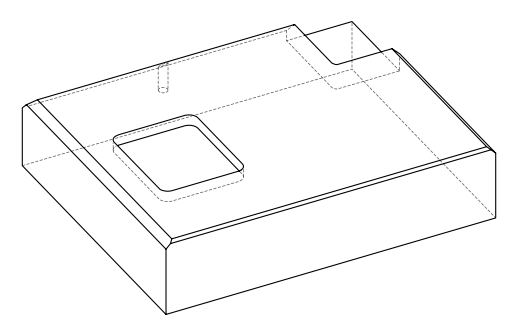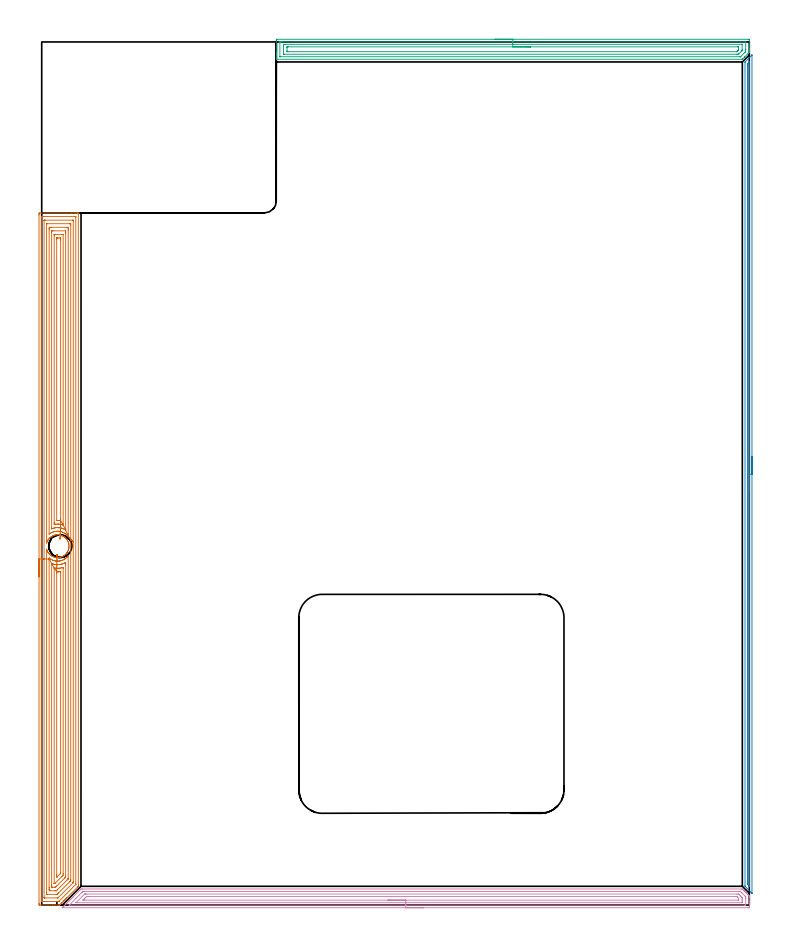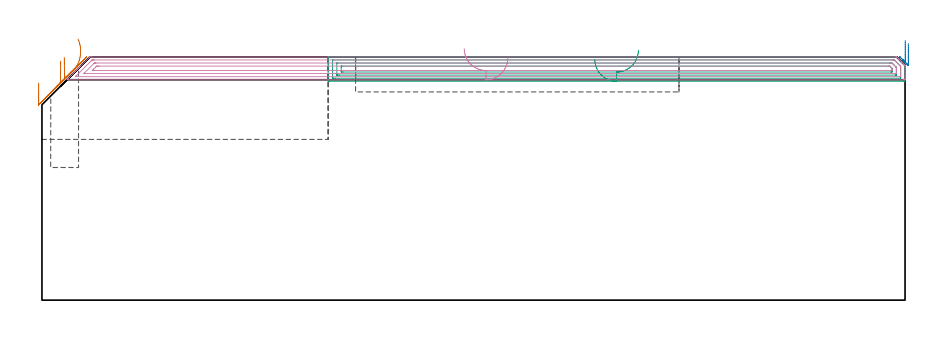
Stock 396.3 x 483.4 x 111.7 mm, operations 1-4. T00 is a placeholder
(PLAN: 7 operations, 3 tool changes, 105.3 min)
(1 AREA_MILL | FG_CHAMFER_SURFACE | UGT0205_001 | 25 min | 95733 mm3)
(2 AREA_MILL_1 | FG_CHAMFER_SURFACE_1 | UGT0205_001 | 7.61 min | 3615 mm3)
(3 AREA_MILL_2 | FG_CHAMFER_SURFACE_2 | UGT0205_001 | 8.72 min | 16970 mm3)
(4 AREA_MILL_3 | FG_CHAMFER_SURFACE_3 | UGT0205_001 | 12.37 min | 20791 mm3)
(5 MILL_CORNER_NOTCH_RECTANGULAR | CORNER_NOTCH_RECTANGULAR | NXT0201_011 | Follow Part, ap 3, ae 75% | 44.95 min | 474366 mm3)
(6 MILL_RECTANGULAR_POCKET | POCKET_RECTANGULAR_STRAIGHT | UGT0201_109 | Follow Part, ap 6.35, ae 75% | 5.82 min | 290780 mm3)
(7 MILL_BLIND_HOLE_FROM_SOLID_MATERIAL | STEP1POCKET | NXT0201_010 | Spiral | 0.81 min | 5071 mm3)
(TOOL UGT0205_001 | Chamfer Mill 20 x 3 x 45 deg. | D20 FL50 Z2)
(TOOL NXT0201_011 | ENDMILL 12mm [2P460-1200-NA 1630] | D12 FL38 Z6)
(TOOL UGT0201_109 | End Mill 25.4 mm | D25.4 FL25 Z2)
(TOOL NXT0201_010 | ENDMILL 10mm [2P460-1000-NA 1630] | D10 FL30 Z6)
(OP 1 AREA_MILL)
G17 G21 G94 G90
T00 M6
G54
G17 G0 G90 X-1.5 Y183.8 S1061 M3
G43 Z121.7 H0
Z99.7
G94 G1 Y183.838 Z98.828 F250.
Y183.952 Z97.963
Y184.141 Z97.112
Y184.403 Z96.28
Y184.737 Z95.474
Y185.14 Z94.7
Y185.608 Z93.964
Y186.14 Z93.272
Y186.729 Z92.629
Y187.372 Z92.04
Y188.064 Z91.508
Y188.8 Z91.04
Y189.574 Z90.637
Y190.38 Z90.303
Y191.212 Z90.041
Y192.063 Z89.852
Y192.928 Z89.738
Y193.8 Z89.7
Y386.517
X-1.499 Y386.969 Z89.701
X-1.495 Y387.407 Z89.703
X-1.492 Y387.59 Z89.706
X-1.064 Y387.6 Z90.133
X16.802 Z107.997
X19.184 Z110.379
X19.909 Z111.109
X20.141 Z111.341
X20.502 Y387.597 Z111.692
X20.5 Y387.416 Z111.7
Y11.363
X20.499 Y11.107 Z111.699
X20.493 Y10.5 Z111.693
X20.465 Y10.469 Z111.665
X20.064 Y10.064 Z111.264
X14.037 Y4.036 Z105.234
X13.902 Y3.9 Z105.098
X13.762 Y3.761 Z104.96
X13.603 Y3.602 Z104.801
X13.462 Y3.459 Z104.657
X13.315 Y3.314 Z104.513
X13.17 Y3.169 Z104.368
X13.021 Y3.019 Z104.217
X12.868 Y2.867 Z104.066
X12.737 Y2.736 Z103.934
X12.581 Y2.579 Z103.776
X12.421 Y2.42 Z103.619
X12.303 Y2.302 Z103.501
X12.141 Y2.139 Z103.336
X11.974 Y1.973 Z103.172
X11.261 Y1.26 Z102.459
X11.08 Y1.078 Z102.276
X10.495 Y0.495 Z101.695
X10.005 Y0.005 Z101.204
X9.979 Y0. Z101.179
X9.344 Z100.544
X8.62 Z99.815
X7.377 Z98.574
X5.979 Z97.174
X-0.443 Z90.754
X-1.064 Y0.005 Z90.133
X-1.492 Y0.01 Z89.706
X-1.495 Y0.193 Z89.703
X-1.499 Y0.631 Z89.701
X-1.5 Y1.074 Z89.7
Y193.8
X-0.086 Z91.114
X-0.085 Y385.08 Z91.115
X-0.084 Y385.18 Z91.116
X-0.079 Y385.568 Z91.121
X0.292 Y385.591 Z91.492
X0.697 Y385.596 Z91.897
X1.164 Y385.6 Z92.364
X18.771 Z109.971
X18.993 Y385.598 Z110.193
X19.028 Y385.596 Z110.228
X19.063 Y385.59 Z110.263
X19.079 Y385.583 Z110.279
X19.08 Y385.555 Z110.28
X19.085 Y385.28 Z110.285
Y11.86
X19.084 Y11.661 Z110.284
X19.081 Y11.563 Z110.281
X19.079 Y11.542 Z110.279
X19.071 Y11.528 Z110.271
X19.048 Y11.501 Z110.248
X18.913 Y11.363 Z110.113
X9.733 Y2.183 Z100.933
X9.654 Y2.107 Z100.854
X9.591 Y2.048 Z100.791
X9.549 Y2.011 Z100.749
X9.5 Y2.009 Z100.7
X9.031 Y2.002 Z100.231
X4.865 Y2. Z96.065
X1.577 Z92.777
X0.229 Z91.429
X0.007 Y2.002 Z91.207
X-0.028 Y2.004 Z91.172
X-0.063 Y2.01 Z91.137
X-0.079 Y2.017 Z91.121
X-0.08 Y2.045 Z91.12
X-0.085 Y2.319 Z91.115
X-0.086 Y193.8 Z91.114
X1.328 Z92.528
X1.329 Y383.391 Z92.529
X1.33 Y383.518 Z92.53
X1.333 Y383.579 Z92.533
X1.335 Y383.588 Z92.535
X1.344 Y383.592 Z92.544
X1.374 Y383.598 Z92.574
X1.577 Y383.599 Z92.777
X2.252 Y383.6 Z93.452
X17.219 Y383.599 Z108.419
X17.423 Y383.595 Z108.623
X17.627 Y383.59 Z108.827
X17.665 Y383.579 Z108.865
X17.667 Y383.542 Z108.867
X17.67 Y383.476 Z108.87
X17.671 Y383.391 Z108.871
Y383.139
Y13.151
X17.67 Y12.9 Z108.87
X17.666 Y12.647 Z108.866
X17.664 Y12.579 Z108.864
X17.642 Y12.553 Z108.842
X17.585 Y12.49 Z108.785
X17.423 Y12.323 Z108.623
X17.391 Y12.29 Z108.591
X9.309 Y4.208 Z100.509
X9.167 Y4.074 Z100.367
X9.116 Y4.027 Z100.316
X9.087 Y4.01 Z100.287
X9.03 Y4.007 Z100.23
X8.824 Y4.001 Z100.024
X1.781 Z92.981
X1.577 Y4.005 Z92.777
X1.372 Y4.01 Z92.572
X1.335 Y4.021 Z92.535
X1.333 Y4.058 Z92.533
X1.33 Y4.124 Z92.53
X1.329 Y4.208 Z92.529
Y4.461
X1.328 Y193.8 Z92.528
X2.743 Z93.943
Y199.19
X2.745 Y199.286 Z93.942
X2.75 Y199.279 Z93.946
X2.78 Y199.163 Z93.977
X2.936 Y198.713 Z94.131
X2.99 Y198.578 Z94.189
X3.044 Y198.447 Z94.243
X3.119 Y198.269 Z94.315
X3.255 Y197.995 Z94.454
X3.404 Y197.728 Z94.603
X3.632 Y197.375 Z94.832
X3.954 Y196.958 Z95.152
X4.106 Y196.781 Z95.303
X4.218 Y196.651 Z95.415
X4.293 Y196.564 Z95.486
X4.301 Y196.556 Z95.494
X4.371 Y196.482 Z95.57
X4.773 Y196.124 Z95.972
X5.191 Y195.794 Z96.391
X5.49 Y195.588 Z96.69
X5.784 Y195.417 Z96.984
X6.085 Y195.261 Z97.285
X6.528 Y195.067 Z97.728
X6.978 Y194.905 Z98.178
X7.398 Y194.787 Z98.598
X7.82 Y194.694 Z99.02
X7.872 Y194.685 Z99.072
X8.318 Y194.636 Z99.518
X8.766 Y194.611 Z99.966
X9.213 Y194.617 Z100.413
X9.659 Y194.653 Z100.859
X9.977 Y194.694 Z101.177
X10.553 Y194.829 Z101.753
X11.003 Y194.966 Z102.203
X11.447 Y195.139 Z102.647
X11.884 Y195.35 Z103.084
X12.341 Y195.606 Z103.541
X12.795 Y195.938 Z103.995
X13.234 Y196.298 Z104.434
X13.428 Y196.482 Z104.628
X13.789 Y196.888 Z104.989
X14.128 Y197.312 Z105.328
X14.173 Y197.375 Z105.373
X14.44 Y197.817 Z105.64
X14.68 Y198.269 Z105.88
X14.863 Y198.702 Z106.063
X15.028 Y199.163 Z106.228
X15.138 Y199.608 Z106.338
X15.221 Y200.057 Z106.421
X15.271 Y200.503 Z106.471
X15.291 Y200.951 Z106.491
X15.278 Y201.398 Z106.478
X15.234 Y201.845 Z106.434
X15.158 Y202.293 Z106.358
X15.056 Y202.739 Z106.256
X15.022 Y202.859 Z106.222
X14.883 Y203.248 Z106.083
X14.725 Y203.633 Z105.925
X14.495 Y204.085 Z105.695
X14.236 Y204.526 Z105.436
X14.128 Y204.686 Z105.328
X13.834 Y205.061 Z105.034
X13.523 Y205.42 Z104.723
X13.234 Y205.701 Z104.434
X12.855 Y206.019 Z104.055
X12.463 Y206.314 Z103.663
X12.341 Y206.392 Z103.541
X11.898 Y206.642 Z103.098
X11.447 Y206.861 Z102.647
X11.003 Y207.034 Z102.203
X10.553 Y207.18 Z101.753
X10.454 Y207.208 Z101.654
X10.058 Y207.287 Z101.258
X9.659 Y207.346 Z100.859
X9.213 Y207.383 Z100.413
X8.766 Y207.389 Z99.966
X8.318 Y207.364 Z99.518
X7.872 Y207.306 Z99.072
X7.347 Y207.208 Z98.547
X6.978 Y207.097 Z98.178
X6.528 Y206.933 Z97.728
X6.085 Y206.738 Z97.285
X5.706 Y206.538 Z96.906
X5.337 Y206.314 Z96.537
X5.191 Y206.209 Z96.391
X4.734 Y205.842 Z95.934
X4.71 Y205.82 Z95.91
X4.541 Y205.664 Z95.736
X4.298 Y205.445 Z95.497
X4.28 Y205.426 Z95.479
X4.274 Y205.42 Z95.473
X3.905 Y204.983 Z95.105
X3.631 Y204.612 Z94.829
X3.567 Y204.526 Z94.765
X3.404 Y204.272 Z94.603
X3.232 Y203.956 Z94.431
X3.076 Y203.633 Z94.272
X3.044 Y203.555 Z94.241
X2.897 Y203.188 Z94.096
X2.743 Y202.719 Z93.943
Y380.709
X2.744 Y381.311 Z93.944
X2.747 Y381.514 Z93.947
X2.749 Y381.579 Z93.949
X2.79 Y381.59 Z93.99
X2.899 Y381.594 Z94.099
X3.338 Y381.6 Z94.538
X15.662 Z106.862
X16.101 Y381.594 Z107.301
X16.209 Y381.59 Z107.409
X16.251 Y381.584 Z107.451
X16.253 Y381.547 Z107.453
X16.255 Y381.454 Z107.455
X16.257 Y380.999 Z107.457
Y380.709
Y14.336
X16.255 Y14.046 Z107.455
X16.25 Y13.744 Z107.45
X16.243 Y13.604 Z107.443
X16.172 Y13.529 Z107.372
X15.803 Y13.151 Z107.003
X15.732 Y13.081 Z106.932
X9.5 Y6.849 Z100.7
X9.071 Y6.432 Z100.271
X8.62 Y6.003 Z99.82
X8.616 Y6.001 Z99.816
X3.338 Y6. Z94.538
X2.899 Y6.006 Z94.099
X2.79 Y6.01 Z93.99
X2.749 Y6.016 Z93.949
X2.747 Y6.053 Z93.947
X2.745 Y6.146 Z93.945
X2.743 Y6.601 Z93.943
Y6.891
Y193.8
X4.157 Z95.357
X4.159 Y194.048 Z95.359
X4.164 Y194.294 Z95.364
X4.167 Y194.304 Z95.367
X4.17 Z95.37
X4.187 Y194.294 Z95.387
X4.218 Y194.272 Z95.418
X4.483 Y194.074 Z95.683
X4.867 Y193.8 Z96.067
X5.098 Y193.662 Z96.298
X5.408 Y193.485 Z96.608
X5.979 Y193.224 Z97.179
X6.195 Y193.133 Z97.395
X6.837 Y192.906 Z98.037
X6.867 Y192.897 Z98.067
X7.367 Y192.78 Z98.567
X7.739 Y192.704 Z98.939
X7.966 Y192.676 Z99.166
X8.62 Y192.627 Z99.82
X8.899 Y192.622 Z100.099
X9.5 Y192.647 Z100.7
X9.737 Y192.665 Z100.937
X10.043 Y192.704 Z101.243
X10.38 Y192.768 Z101.58
X10.493 Y192.791 Z101.693
X10.953 Y192.906 Z102.153
X11.188 Y192.979 Z102.388
X11.261 Y193.005 Z102.461
X11.828 Y193.223 Z103.028
X12.141 Y193.371 Z103.341
X12.424 Y193.512 Z103.624
X12.944 Y193.8 Z104.144
X12.991 Y193.831 Z104.191
X13.021 Y193.854 Z104.221
X13.496 Y194.212 Z104.696
X13.902 Y194.539 Z105.102
X13.985 Y194.61 Z105.185
X14.076 Y194.694 Z105.276
X14.423 Y195.059 Z105.623
X14.782 Y195.462 Z105.982
X14.842 Y195.528 Z106.042
X14.843 Y195.527 Z106.043
Y14.878
X14.841 Y14.816 Z106.041
X14.836 Y14.693 Z106.036
X14.831 Y14.641 Z106.031
X14.818 Y14.624 Z106.018
X14.782 Y14.584 Z105.982
X14.517 Y14.315 Z105.717
X14.248 Y14.046 Z105.448
X8.62 Y8.419 Z99.82
X8.302 Y8.108 Z99.502
X8.22 Y8.032 Z99.42
X8.196 Y8.012 Z99.396
X8.157 Y8.008 Z99.357
X8.074 Y8.004 Z99.274
X7.739 Y8.001 Z98.939
X7.528 Y8. Z98.728
X4.886 Y8.001 Z96.086
X4.218 Y8.01 Z95.418
X4.163 Y8.68 Z95.363
X4.16 Y8.739 Z95.36
X4.157 Y9.574 Z95.357
Y9.636
Y193.8
X5.577 Y191.285 Z96.777
X5.945 Y191.151 Z97.145
X6.046 Y191.117 Z97.246
X6.664 Y190.927 Z97.864
X6.859 Y190.875 Z98.059
X7.174 Y190.797 Z98.374
X7.739 Y190.698 Z98.939
X8.195 Y190.654 Z99.395
X8.62 Y190.627 Z99.82
X9.1 Y190.629 Z100.3
X9.5 Y190.646 Z100.7
X9.928 Y190.682 Z101.128
X10.38 Y190.751 Z101.58
X10.679 Y190.814 Z101.879
X11.261 Y190.961 Z102.461
X11.381 Y190.995 Z102.581
X11.754 Y191.117 Z102.954
X12.141 Y191.272 Z103.341
X12.643 Y191.501 Z103.843
X13.021 Y191.694 Z104.221
X13.228 Y191.801 Z104.428
X13.413 Y191.898 Z104.613
X13.422 Y191.754 Z104.622
X13.425 Y191.601 Z104.625
X13.428 Y191.117 Z104.628
X13.429 Y190.703 Z104.629
Y16.315
X13.426 Y15.834 Z104.626
X13.424 Y15.731 Z104.624
X13.422 Y15.684 Z104.622
X13.392 Y15.651 Z104.592
X13.299 Y15.552 Z104.499
X13.021 Y15.27 Z104.221
X12.858 Y15.106 Z104.058
X8.422 Y10.67 Z99.622
X8.219 Y10.469 Z99.419
X7.973 Y10.231 Z99.173
X7.739 Y10.01 Z98.939
X7.317 Y10.003 Z98.517
X5.979 Y10. Z97.179
X5.825 Y10.001 Z97.025
X5.702 Y10.003 Z96.902
X5.62 Y10.007 Z96.82
X5.579 Y10.01 Z96.779
X5.577 Y10.055 Z96.777
X5.573 Y10.469 Z96.773
X5.572 Y10.882 Z96.772
X5.571 Y11.363 Z96.771
X5.572 Y191.117 Z96.772
X5.573 Y191.22 Z96.773
X5.577 Y191.285 Z96.777
X6.99 Y188.794 Z98.19
X7.017 Y188.792 Z98.217
X7.45 Y188.728 Z98.65
X7.739 Y188.694 Z98.939
X8.422 Y188.635 Z99.622
X8.62 Y188.627 Z99.82
X9.304 Y188.634 Z100.504
X9.5 Y188.645 Z100.7
X10.119 Y188.699 Z101.319
X10.38 Y188.74 Z101.58
X10.869 Y188.832 Z102.069
X11.261 Y188.926 Z102.461
X11.579 Y189.005 Z102.779
X12.008 Y189.116 Z103.208
X12.014 Y188.564 Z103.214
Y188.434
Y17.623
X12.01 Y16.862 Z103.21
X12.008 Y16.729 Z103.208
X11.637 Y16.346 Z102.837
X11.261 Y15.959 Z102.461
X7.56 Y12.257 Z98.76
X7.31 Y12.02 Z98.51
X7.223 Y12.01 Z98.423
X7.11 Y12.002 Z98.31
X7.031 Y12.003 Z98.231
X7.002 Y12.006 Z98.202
X6.993 Y12.01 Z98.193
X6.991 Y12.019 Z98.191
X6.987 Y12.054 Z98.187
X6.986 Y12.128 Z98.186
Y188.721
X6.987 Y188.769 Z98.187
X6.99 Y188.794 Z98.19
X8.411 Y186.618 Z99.611
X8.62 Z99.82
X8.647 Z99.847
X9.5 Y186.635 Z100.7
X9.51 Z100.71
X9.658 Y186.646 Z100.858
X10.317 Y186.71 Z101.517
X10.464 Y186.728 Z101.664
X10.539 Y186.735 Z101.739
X10.594 Y186.737 Z101.794
X10.596 Y186.719 Z101.796
X10.599 Y186.646 Z101.799
X10.6 Y186.422 Z101.8
Y18.294
X10.599 Y17.958 Z101.799
X10.596 Y17.791 Z101.796
X10.594 Y17.754 Z101.794
X10.562 Y17.717 Z101.762
X10.476 Y17.623 Z101.676
X8.687 Y15.834 Z99.887
X8.652 Y15.801 Z99.852
X8.62 Y15.775 Z99.82
X8.406 Y15.627 Z99.606
X8.403 Y15.834 Z99.603
X8.401 Y16.057 Z99.601
X8.4 Y16.729 Z99.6
Y16.952
Y185.751
Y185.974
X8.403 Y186.198 Z99.603
X8.411 Y186.618 Z99.611
X8.427 Y187.488 Z99.665
X8.442 Y188.351 Z99.794
X8.458 Y189.199 Z99.999
X8.473 Y190.026 Z100.276
X8.487 Y190.826 Z100.624
X8.501 Y191.592 Z101.041
X8.515 Y192.319 Z101.523
X8.527 Y193.001 Z102.067
X8.538 Y193.633 Z102.668
X8.549 Y194.211 Z103.322
X8.558 Y194.729 Z104.023
X8.567 Y195.184 Z104.767
X8.574 Y195.573 Z105.548
X8.58 Y195.892 Z106.36
X8.584 Y196.139 Z107.197
X8.587 Y196.313 Z108.052
X8.589 Y196.411 Z108.919
Y196.433 Z109.791
G0 X16.586 Y204.606 Z119.872
G1 X16.897 Y204.27 Z119.13
X17.163 Y203.982 Z118.35
X17.381 Y203.746 Z117.539
X17.551 Y203.562 Z116.704
X17.671 Y203.433 Z115.849
X17.74 Y203.358 Z114.983
X17.757 Y203.34 Z114.111
X17.723 Y203.377 Z113.24
X17.637 Y203.47 Z112.377
X17.5 Y203.617 Z111.528
X17.314 Y203.819 Z110.7
X17.079 Y204.073 Z109.899
X16.798 Y204.377 Z109.131
X16.473 Y204.729 Z108.402
X16.106 Y205.126 Z107.718
X15.699 Y205.566 Z107.083
X15.257 Y206.044 Z106.503
X14.782 Y206.558 Z105.982
X14.471 Y206.895 Z105.671
X14.162 Y207.214 Z105.362
X13.902 Y207.454 Z105.102
X13.552 Y207.748 Z104.752
X13.083 Y208.109 Z104.283
X13.021 Y208.15 Z104.221
X12.911 Y208.221 Z104.111
X12.374 Y208.514 Z103.574
X12.141 Y208.628 Z103.341
X11.8 Y208.787 Z103.
X11.261 Y209.002 Z102.461
X10.806 Y209.138 Z102.006
X10.576 Y209.193 Z101.776
X10.38 Y209.234 Z101.58
X10.105 Y209.283 Z101.305
X9.5 Y209.352 Z100.7
X9.135 Y209.374 Z100.335
X8.62 Y209.373 Z99.82
X8.274 Y209.354 Z99.474
X7.739 Y209.287 Z98.939
X7.499 Y209.247 Z98.699
X7.204 Y209.189 Z98.404
X6.859 Y209.101 Z98.059
X6.783 Y209.08 Z97.983
X6.545 Y209.003 Z97.745
X6.135 Y208.845 Z97.335
X5.979 Y208.777 Z97.179
X5.527 Y208.568 Z96.727
X5.098 Y208.335 Z96.298
X4.956 Y208.253 Z96.156
X4.724 Y208.109 Z95.924
X4.165 Y207.696 Z95.365
X4.157 Y208.109 Z95.357
Y378.088
X4.16 Y378.92 Z95.36
X4.163 Y378.976 Z95.363
X4.218 Y379.59 Z95.418
X4.433 Y379.596 Z95.633
X5.098 Y379.599 Z96.298
X5.309 Y379.6 Z96.509
X14.114 Y379.599 Z105.314
X14.782 Y379.59 Z105.982
X14.837 Y378.92 Z106.037
X14.84 Y378.861 Z106.04
X14.843 Y378.026 Z106.043
Y377.964
Y208.047
X14.839 Y207.214 Z106.039
X14.837 Y207.159 Z106.037
X14.782 Y206.558 Z105.982
X13.423 Y210.105 Z104.623
X13.408 Z104.608
X13.349 Y210.134 Z104.549
X13.021 Y210.303 Z104.221
X12.23 Y210.701 Z103.43
X12.141 Y210.737 Z103.341
X12. Y210.792 Z103.2
X11.261 Y211.043 Z102.461
X10.918 Y211.14 Z102.118
X10.38 Y211.247 Z101.58
X9.861 Y211.319 Z101.061
X9.5 Y211.354 Z100.7
X8.926 Y211.375 Z100.126
X8.62 Y211.373 Z99.82
X8.082 Y211.338 Z99.282
X7.739 Y211.295 Z98.939
X7.312 Y211.226 Z98.512
X6.859 Y211.132 Z98.059
X6.594 Y211.061 Z97.794
X5.979 Y210.861 Z97.179
X5.928 Y210.843 Z97.128
X5.785 Y210.792 Z96.985
X5.69 Y210.758 Z96.89
X5.661 Y210.75 Z96.861
X5.578 Y210.736 Z96.778
X5.576 Y210.792 Z96.776
X5.573 Y210.956 Z96.773
X5.572 Y211.205 Z96.772
X5.571 Y376.651 Z96.771
X5.574 Y377.131 Z96.774
X5.578 Y377.539 Z96.778
X5.581 Y377.59 Z96.781
X5.633 Y377.593 Z96.833
X5.748 Y377.597 Z96.948
X5.979 Y377.599 Z97.179
X6.398 Y377.6 Z97.598
X13.175 Y377.599 Z104.375
X13.298 Y377.597 Z104.498
X13.38 Y377.593 Z104.58
X13.421 Y377.59 Z104.621
X13.423 Y377.545 Z104.623
X13.427 Y377.131 Z104.627
X13.428 Y376.718 Z104.628
X13.429 Y376.237 Z104.629
X13.428 Y210.378 Z104.628
X13.427 Y210.24 Z104.627
X13.423 Y210.105 Z104.623
X12.008 Y212.864 Z103.208
X11.934 Y212.885 Z103.134
X11.805 Y212.921 Z103.005
X11.261 Y213.082 Z102.461
X10.631 Y213.22 Z101.831
X10.38 Y213.256 Z101.58
X9.621 Y213.352 Z100.821
X9.5 Y213.358 Z100.7
X8.714 Y213.379 Z99.914
X8.62 Y213.375 Z99.82
X7.887 Y213.324 Z99.087
X7.739 Y213.306 Z98.939
X7.113 Y213.217 Z98.313
X7.027 Y213.208 Z98.227
X6.992 Y213.206 Z98.192
X6.988 Y213.343 Z98.188
X6.987 Y213.475 Z98.187
X6.985 Y214.24 Z98.185
X6.986 Y375.214 Z98.186
X6.987 Y375.343 Z98.187
X6.99 Y375.534 Z98.19
X6.992 Y375.577 Z98.192
X7.005 Y375.59 Z98.205
X7.064 Y375.593 Z98.264
X7.233 Y375.597 Z98.433
X7.486 Y375.6 Z98.686
X7.739 Z98.939
X11.007 Z102.207
X11.888 Z103.088
X11.969 Y375.598 Z103.169
X11.998 Y375.594 Z103.198
X12.007 Y375.59 Z103.207
X12.009 Y375.581 Z103.209
X12.013 Y375.546 Z103.213
X12.014 Y375.471 Z103.214
Y213.475
X12.012 Y213.092 Z103.212
X12.008 Y212.864 Z103.208
X10.593 Y215.263 Z101.793
X10.541 Z101.741
X10.466 Z101.666
X10.369 Y215.274 Z101.569
X9.5 Y215.356 Z100.7
X9.401 Y215.364 Z100.601
X8.507 Y215.378 Z99.707
X8.435 Y215.382 Z99.635
X8.405 Y215.386 Z99.605
X8.403 Y215.4 Z99.603
X8.401 Y215.419 Z99.601
X8.4 Y215.486 Z99.6
Y372.883
X8.402 Y373.554 Z99.602
X8.403 Y373.58 Z99.603
X8.405 Y373.587 Z99.605
X8.44 Y373.591 Z99.64
X8.529 Y373.598 Z99.729
X8.575 Y373.6 Z99.775
X8.62 Z99.82
X9.455 Z100.655
X10.338 Y373.597 Z101.538
X10.38 Y373.591 Z101.58
X10.593 Y373.554 Z101.793
X10.596 Y373.335 Z101.796
X10.6 Y372.66 Z101.8
Y372.436
Y216.157
X10.599 Y215.485 Z101.799
X10.596 Y215.347 Z101.796
X10.593 Y215.263 Z101.793
X10.565 Y214.391 Z101.804
X10.538 Y213.524 Z101.89
X10.51 Y212.667 Z102.051
X10.483 Y211.827 Z102.287
X10.457 Y211.011 Z102.594
X10.432 Y210.225 Z102.972
X10.408 Y209.475 Z103.417
X10.385 Y208.767 Z103.926
X10.364 Y208.106 Z104.494
X10.344 Y207.496 Z105.118
X10.326 Y206.943 Z105.793
X10.311 Y206.452 Z106.513
X10.297 Y206.024 Z107.274
X10.285 Y205.665 Z108.069
X10.276 Y205.376 Z108.892
X10.269 Y205.16 Z109.737
X10.265 Y205.019 Z110.598
X10.263 Y204.953 Z111.468
G0 Z121.7
M5
M2
(OP 2 AREA_MILL_1)
G17 G21 G94 G90
T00 M6
G54
G17 G0 G90 X397.8 Y251.35 S1061 M3
G43 Z121.7 H0
Z117.8
G94 G1 Y251.312 Z116.928 F250.
Y251.198 Z116.064
Y251.009 Z115.212
Y250.747 Z114.38
Y250.413 Z113.574
Y250.01 Z112.8
Y249.542 Z112.064
Y249.01 Z111.372
Y248.421 Z110.729
Y247.778 Z110.14
Y247.086 Z109.608
Y246.35 Z109.14
Y245.576 Z108.737
Y244.77 Z108.403
Y243.938 Z108.141
Y243.087 Z107.952
Y242.222 Z107.838
Y241.35 Z107.8
Y6.705
X397.795 Y6.626 Z107.804
X397.793 Y6.619 Z107.805
X397.773 Y6.626 Z107.825
X397.189 Y7.21 Z108.41
X394.033 Y10.368 Z111.566
X393.904 Y10.505 Z111.69
X393.9 Y10.796 Z111.7
Y471.904
X393.904 Y472.195 Z111.69
X394.034 Y472.334 Z111.566
X397.476 Y475.776 Z108.123
X397.636 Y475.937 Z107.961
X397.777 Y476.074 Z107.821
X397.794 Y476.083 Z107.803
X397.799 Y476.074 Z107.799
X397.8 Y241.35 Z107.8
X396.386 Z109.214
X396.385 Y10.796 Z109.215
X396.384 Y10.709 Z109.216
X396.38 Y10.618 Z109.22
X396.371 Y10.49 Z109.229
X396.296 Y10.56 Z109.304
X396.055 Y10.796 Z109.545
X395.404 Y11.452 Z110.196
X395.347 Y11.514 Z110.253
X395.321 Y11.546 Z110.279
X395.318 Y11.601 Z110.282
X395.316 Y11.69 Z110.284
X395.315 Y11.779 Z110.285
X395.314 Y470.206 Z110.286
X395.319 Y471.01 Z110.281
X395.321 Y471.093 Z110.279
X395.329 Y471.167 Z110.271
X395.404 Y471.246 Z110.196
X395.729 Y471.578 Z109.871
X396.053 Y471.904 Z109.547
X396.175 Y472.025 Z109.425
X396.296 Y472.145 Z109.304
X396.339 Y472.183 Z109.261
X396.371 Y472.21 Z109.229
X396.379 Y472.212 Z109.221
X396.38 Y472.171 Z109.22
X396.385 Y471.993 Z109.215
Y471.904
X396.386 Y471.814 Z109.214
Y241.35
Y240.478 Z109.252
Y239.614 Z109.366
Y238.762 Z109.555
Y237.93 Z109.817
Y237.124 Z110.151
Y236.35 Z110.554
Y235.614 Z111.023
Y234.922 Z111.554
Y234.279 Z112.143
Y233.69 Z112.786
Y233.159 Z113.478
Y232.69 Z114.214
Y232.287 Z114.988
Y231.953 Z115.794
Y231.691 Z116.626
Y231.502 Z117.478
Y231.388 Z118.343
Y231.35 Z119.214
G0 Z121.7
M5
M2
(OP 3 AREA_MILL_2)
G17 G21 G94 G90
T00 M6
G54
G17 G0 G90 X253.85 Y484.9 S1061 M3
G43 Z121.7 H0
Z110.5
G94 G1 X253.888 Z109.628 F250.
X254.002 Z108.764
X254.191 Z107.912
X254.453 Z107.08
X254.787 Z106.274
X255.19 Z105.5
X255.658 Z104.764
X256.19 Z104.072
X256.779 Z103.429
X257.422 Z102.84
X258.114 Z102.308
X258.85 Z101.84
X259.624 Z101.437
X260.43 Z101.103
X261.262 Z100.841
X262.113 Z100.652
X262.978 Z100.538
X263.85 Z100.5
X395.677
X396.035 Y484.898 Z100.501
X396.29 Y484.893 Z100.504
X396.3 Y484.547 Z100.85
Y481.049 Z104.346
Y479.645 Z105.751
Y479.3 Z106.096
Y478.609 Z106.791
Y478.242 Z107.157
Y477.896 Z107.498
X396.29 Y477.596 Z107.801
X396.249 Y477.551 Z107.847
X396.123 Y477.423 Z107.976
X393.729 Y475.029 Z110.371
X393.629 Y474.928 Z110.47
X393.591 Y474.891 Z110.508
X392.549 Y473.848 Z111.551
X392.406 Y473.705 Z111.691
X392.102 Y473.7 Z111.7
X131.576
X131.41 Y473.702 Z111.688
X131.402 Y473.838 Z111.554
X131.4 Y473.979 Z111.42
Y474.237 Z111.163
Y474.928 Z110.467
Y476.148 Z109.249
Y476.677 Z108.718
Y477.287 Z108.109
Y484.282 Z101.115
X131.403 Y484.547 Z100.851
X131.41 Y484.893 Z100.504
X131.665 Y484.898 Z100.501
X132.023 Y484.9 Z100.5
X263.85
Y483.486 Z101.914
X394.08 Y483.485 Z101.915
X394.243 Y483.482 Z101.918
X394.281 Y483.479 Z101.921
X394.29 Y483.476 Z101.924
X394.294 Y483.465 Z101.935
X394.297 Y483.433 Z101.967
X394.3 Y483.27 Z102.13
Y479.3 Z106.1
X394.298 Y478.9 Z106.5
X394.29 Y478.426 Z106.974
X394.281 Y478.042 Z107.358
X393.889 Y477.639 Z107.761
X393.845 Y477.595 Z107.805
X391.634 Y475.385 Z110.015
X391.491 Y475.245 Z110.155
X391.373 Y475.134 Z110.266
X391.357 Y475.121 Z110.279
X391.339 Y475.118 Z110.282
X391.296 Y475.116 Z110.284
X391.208 Y475.115 Z110.285
X391.017 Y475.114 Z110.286
X133.62 Y475.115 Z110.285
X133.457 Y475.118 Z110.282
X133.419 Y475.121 Z110.279
X133.41 Y475.124 Z110.276
X133.406 Y475.135 Z110.265
X133.403 Y475.167 Z110.233
X133.4 Y475.33 Z110.07
Y483.2 Z102.2
X133.402 Y483.334 Z102.066
X133.407 Y483.441 Z101.959
X133.41 Y483.472 Z101.928
X133.42 Y483.479 Z101.921
X133.46 Y483.48 Z101.92
X133.811 Y483.485 Z101.915
X134.002 Y483.486 Z101.914
X134.705
X263.85
Y482.072 Z103.328
X391.951 Y482.071 Z103.329
X392.102 Y482.07 Z103.33
X392.252 Y482.066 Z103.334
X392.287 Y482.065 Z103.335
X392.292 Y482.039 Z103.361
X392.297 Y481.988 Z103.412
X392.299 Y481.923 Z103.477
X392.3 Y479.106 Z106.294
X392.297 Y478.766 Z106.634
X392.293 Y478.596 Z106.804
X392.29 Y478.513 Z106.887
X392.218 Y478.426 Z106.974
X392.163 Y478.365 Z107.035
X392.102 Y478.301 Z107.099
X390.838 Y477.038 Z108.362
X390.472 Y476.677 Z108.723
X390.391 Y476.602 Z108.798
X390.314 Y476.535 Z108.865
X389.571 Y476.529 Z108.871
X389.42
X135.749
X135.598 Y476.53 Z108.87
X135.448 Y476.534 Z108.866
X135.413 Y476.535 Z108.865
X135.408 Y476.561 Z108.839
X135.403 Y476.612 Z108.788
X135.401 Y476.677 Z108.723
X135.4 Y481.243 Z104.157
X135.404 Y481.923 Z103.477
X135.407 Y482.02 Z103.38
X135.41 Y482.062 Z103.338
X135.453 Y482.065 Z103.335
X135.598 Y482.068 Z103.332
X136.341 Y482.071 Z103.329
X136.492 Y482.072 Z103.328
X263.85
Y480.657 Z104.743
X389.821
X390.155 Y480.656 Z104.744
X390.206 Y480.655 Z104.745
X390.258 Y480.651 Z104.749
X390.29 Y480.647 Z104.753
X390.292 Y480.601 Z104.799
X390.3 Y480.188 Z105.212
Y479.314 Z106.086
Y479.3 Z106.1
X390.294 Y479.085 Z106.315
X390.29 Y478.978 Z106.422
X390.273 Y478.934 Z106.466
X390.241 Y478.898 Z106.502
X390.041 Y478.693 Z106.707
X389.777 Y478.426 Z106.974
X389.6 Y478.249 Z107.151
X389.42 Y478.071 Z107.329
X389.309 Y477.967 Z107.433
X389.289 Y477.95 Z107.45
X389.269 Y477.948 Z107.452
X389.22 Y477.945 Z107.455
X389.02 Y477.943 Z107.457
X137.879
X137.545 Y477.944 Z107.456
X137.494 Y477.945 Z107.455
X137.442 Y477.949 Z107.451
X137.41 Y477.953 Z107.447
X137.408 Y477.999 Z107.401
X137.4 Y478.412 Z106.988
Y480.161 Z105.239
Y480.174 Z105.226
X137.41 Y480.604 Z104.796
X137.412 Y480.651 Z104.749
X137.49 Y480.653 Z104.747
X137.622 Y480.656 Z104.744
X137.786 Y480.657 Z104.743
X138.28
X263.85
X264.722 Z104.781
X265.586 Z104.895
X266.438 Z105.083
X267.27 Z105.346
X268.076 Z105.68
X268.85 Z106.082
X269.586 Z106.551
X270.278 Z107.082
X270.921 Z107.672
X271.51 Z108.315
X272.041 Z109.007
X272.51 Z109.743
X272.913 Z110.516
X273.247 Z111.322
X273.509 Z112.154
X273.698 Z113.006
X273.812 Z113.871
X273.85 Z114.743
G0 Z121.7
M5
M2
(OP 4 AREA_MILL_3)
G17 G21 G94 G90
T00 M6
G54
G17 G0 G90 X213.9 Y-1.5 S1061 M3
G43 Z121.7 H0
Z111.2
G94 G1 X213.862 Z110.328 F250.
X213.748 Z109.464
X213.559 Z108.612
X213.297 Z107.78
X212.963 Z106.974
X212.56 Z106.2
X212.091 Z105.464
X211.56 Z104.772
X210.971 Z104.129
X210.328 Z103.54
X209.636 Z103.008
X208.9 Z102.54
X208.126 Z102.137
X207.32 Z101.803
X206.488 Z101.541
X205.636 Z101.352
X204.772 Z101.238
X203.9 Z101.2
X11.681
X11.519 Y-1.493 Z101.206
X11.681 Y-1.323 Z101.377
X11.893 Y-1.107 Z101.593
X11.916 Y-1.084 Z101.616
X12.575 Y-0.425 Z102.274
X13.469 Y0.469 Z103.168
X14.259 Y1.26 Z103.958
X14.363 Y1.365 Z104.061
X14.695 Y1.695 Z104.395
X14.913 Y1.913 Z104.613
X15.138 Y2.139 Z104.837
X15.257 Y2.259 Z104.955
X15.431 Y2.432 Z105.13
X15.704 Y2.705 Z105.403
X15.868 Y2.871 Z105.566
X16.03 Y3.032 Z105.729
X16.151 Y3.152 Z105.85
X16.308 Y3.311 Z106.006
X16.463 Y3.464 Z106.161
X16.598 Y3.599 Z106.297
X16.748 Y3.75 Z106.445
X16.895 Y3.896 Z106.594
X17.045 Y4.046 Z106.744
X17.187 Y4.189 Z106.885
X17.327 Y4.328 Z107.026
X17.492 Y4.493 Z107.191
X17.627 Y4.629 Z107.325
X17.759 Y4.76 Z107.458
X21.584 Y8.584 Z111.283
X21.962 Y8.959 Z111.659
X21.999 Y8.993 Z111.693
X22.856 Y9. Z111.7
X392.096
X392.405 Y8.995 Z111.691
X392.543 Y8.857 Z111.555
X392.662 Y8.739 Z111.437
X393.357 Y8.043 Z110.743
X393.586 Y7.815 Z110.513
X393.697 Y7.705 Z110.401
X394.135 Y7.266 Z109.965
X394.576 Y6.826 Z109.522
X394.778 Y6.622 Z109.321
X394.837 Y6.563 Z109.263
X395.455 Y5.947 Z108.643
X395.53 Y5.871 Z108.57
X395.672 Y5.728 Z108.427
X395.747 Y5.654 Z108.351
X395.818 Y5.583 Z108.282
X395.97 Y5.43 Z108.129
X396.04 Y5.361 Z108.058
X396.106 Y5.295 Z107.994
X396.268 Y5.128 Z107.827
X396.294 Y5.095 Z107.793
X396.297 Y5.068 Z107.766
X396.3 Y5.022 Z107.72
Y4.975 Z107.673
Y4.189 Z106.884
Y2.076 Z104.773
Y0.674 Z103.37
Y0.057 Z102.753
Y-0.822 Z101.875
X396.296 Y-1.084 Z101.613
X396.29 Y-1.492 Z101.205
X396.091 Y-1.495 Z101.203
X395.672 Y-1.5 Z101.2
X203.9
Y-0.086 Z102.614
X15.704 Y-0.085 Z102.615
X15.581
X15.443 Y-0.081 Z102.619
X15.387 Y-0.079 Z102.621
X15.392 Y-0.069 Z102.631
X15.475 Y0.02 Z102.72
X15.565 Y0.114 Z102.814
X15.704 Y0.254 Z102.954
X22.564 Y7.114 Z109.814
X22.856 Y7.405 Z110.105
X23.011 Y7.553 Z110.253
X23.036 Y7.574 Z110.274
X23.076 Y7.579 Z110.279
X23.171 Y7.582 Z110.282
X23.364 Y7.584 Z110.284
X23.75 Y7.586 Z110.286
X23.872
X390.43 Y7.585 Z110.285
X391.202 Y7.58 Z110.28
X391.331 Y7.579 Z110.279
X392.096 Y6.854 Z109.554
X392.106 Y6.845 Z109.545
X393.882 Y5.068 Z107.768
X394.106 Y4.844 Z107.544
X394.214 Y4.733 Z107.433
X394.266 Y4.677 Z107.377
X394.289 Y4.65 Z107.35
X394.291 Y4.598 Z107.298
X394.297 Y4.189 Z106.889
X394.3 Y3.781 Z106.481
X394.299 Y0.129 Z102.829
X394.296 Y0.02 Z102.72
X394.29 Y-0.052 Z102.648
X394.286 Y-0.079 Z102.621
X393.763 Y-0.086 Z102.614
X203.9
Y1.328 Z104.028
X19.508 Y1.329 Z104.029
X19.315 Y1.33 Z104.03
X19.28 Y1.332 Z104.032
X19.249 Y1.335 Z104.035
X19.264 Y1.358 Z104.058
X19.28 Y1.379 Z104.079
X19.367 Y1.467 Z104.167
X19.452 Y1.553 Z104.253
X23.847 Y5.947 Z108.647
X24.009 Y6.102 Z108.802
X24.067 Y6.156 Z108.856
X24.189 Y6.164 Z108.864
X24.419 Y6.169 Z108.869
X24.644 Y6.17 Z108.87
X25.31 Y6.171 Z108.871
X389.414
X390.084 Y6.167 Z108.867
X390.308 Y6.164 Z108.864
X390.541 Y5.947 Z108.647
X391.202 Y5.298 Z107.998
X391.318 Y5.183 Z107.883
X391.432 Y5.068 Z107.768
X392.096 Y4.396 Z107.096
X392.29 Y4.189 Z106.889
X392.296 Y3.993 Z106.693
X392.299 Y3.311 Z106.011
X392.3 Y3.11 Z105.81
Y2.231 Z104.931
X392.297 Y1.553 Z104.253
X392.293 Y1.359 Z104.059
X392.287 Y1.335 Z104.035
X392.266 Y1.333 Z104.033
X392.21 Y1.331 Z104.031
X392.096 Y1.329 Z104.029
X203.9 Y1.328 Z104.028
Y2.743 Z105.443
X23.75
X23.432 Y2.744 Z105.444
X23.242 Y2.747 Z105.447
X23.127 Y2.749 Z105.449
X23.199 Y2.838 Z105.538
X23.265 Y2.909 Z105.609
X23.659 Y3.311 Z106.011
X23.704 Y3.356 Z106.056
X24.538 Y4.189 Z106.889
X24.644 Y4.295 Z106.995
X25.039 Y4.681 Z107.381
X25.111 Y4.75 Z107.45
X25.25 Y4.752 Z107.452
X25.538 Y4.755 Z107.455
X25.855 Y4.757 Z107.457
X26.432
X388.52
X388.838 Y4.756 Z107.456
X389.125 Y4.753 Z107.453
X389.267 Y4.75 Z107.45
X389.302 Y4.738 Z107.438
X389.344 Y4.7 Z107.4
X389.414 Y4.636 Z107.336
X389.857 Y4.189 Z106.889
X390.285 Y3.754 Z106.454
X390.3 Y3.319 Z106.019
Y3.311 Z106.011
X390.294 Y2.875 Z105.575
X390.29 Y2.767 Z105.467
X390.286 Y2.749 Z105.449
X390.253 Y2.747 Z105.447
X390.184 Y2.745 Z105.445
X389.991 Y2.743 Z105.443
X203.9
X203.028 Z105.481
X202.163 Z105.595
X201.312 Z105.783
X200.48 Z106.046
X199.674 Z106.38
X198.9 Z106.782
X198.164 Z107.251
X197.472 Z107.782
X196.829 Z108.372
X196.24 Z109.015
X195.708 Z109.707
X195.24 Z110.443
X194.837 Z111.216
X194.503 Z112.022
X194.241 Z112.854
X194.052 Z113.706
X193.938 Z114.571
X193.9 Z115.443
G0 Z121.7
M5
M2
